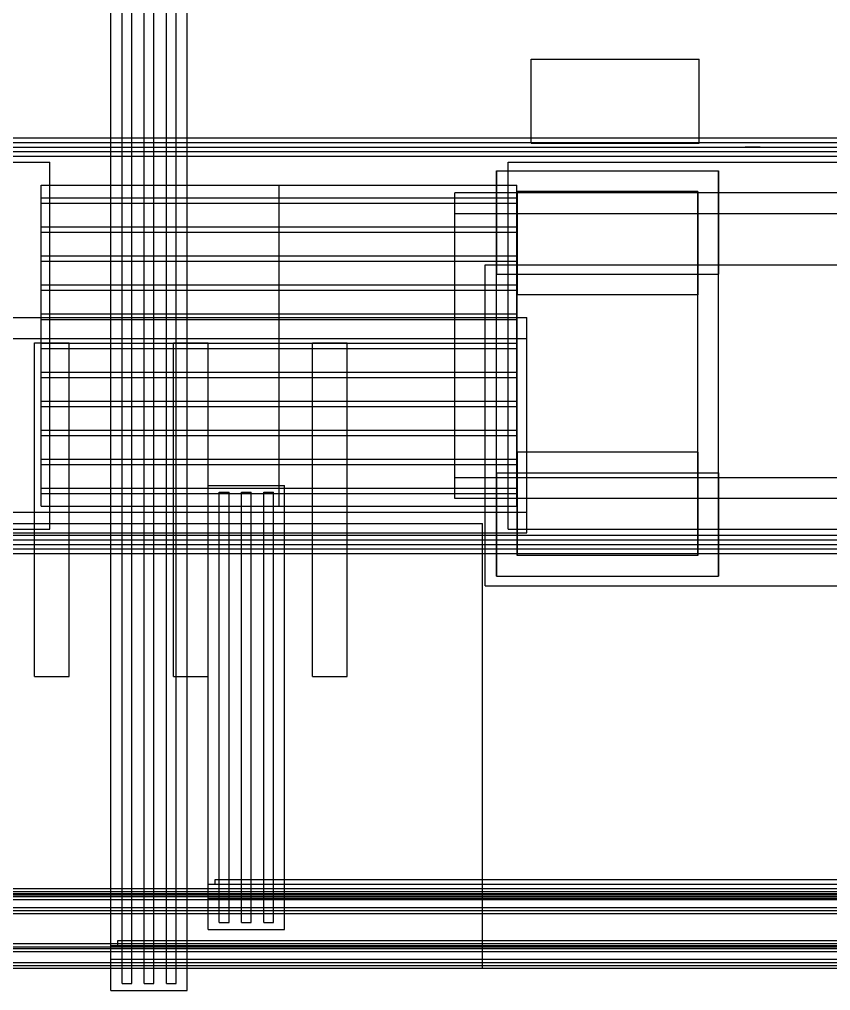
# Model space of a CAD drawing. Header units: millimetres. Extents: x -1355 to 669, y -1138 to 733.
# Drawn here: x -388.3 to -329.9, y 3.4 to 73.3 of the extents above; entities that cross this region are included whole.
import ezdxf

# ---------------------------------------------------------------- set-up
doc = ezdxf.new("R2010")
doc.units = ezdxf.units.MM
doc.layers.add('HIDDEN', color=8, linetype='Continuous')
doc.layers.add('VISIBLE', color=7, linetype='Continuous')

msp = doc.modelspace()

# ---------------------------------------------------------------- linework, layer by layer
at = {"layer": 'HIDDEN'}
for points in [[(-381.75, 3.39), (-381.75, 222.75)], [(-381.75, 3.39), (-381.75, 222.75)], [(-376.25, 3.39), (-376.25, 222.75)], [(-376.25, 3.39), (-376.25, 222.75)], [(-380.95, 3.89), (-380.95, 222.25)], [(-380.95, 3.89), (-380.95, 222.25)], [(-380.25, 3.89), (-380.25, 222.25)], [(-380.25, 3.89), (-380.25, 222.25)], [(-379.35, 3.89), (-379.35, 222.25)], [(-379.35, 3.89), (-379.35, 222.25)], [(-378.65, 3.89), (-378.65, 222.25)], [(-378.65, 3.89), (-378.65, 222.25)], [(-377.75, 3.89), (-377.75, 222.25)], [(-377.75, 3.89), (-377.75, 222.25)], [(-377.05, 3.89), (-377.05, 222.25)], [(-377.05, 3.89), (-377.05, 222.25)], [(-351.5, 70.425), (-339.4, 70.425)], [(-351.5, 70.425), (-339.4, 70.425)], [(-351.5, 64.375), (-351.5, 70.425)], [(-351.5, 64.375), (-351.5, 70.425)], [(-339.4, 64.375), (-339.4, 70.425)], [(-339.4, 64.375), (-339.4, 70.425)], [(-432.9, 64.76), (-306.4, 64.76)], [(-432.9, 64.76), (-306.4, 64.76)], [(-432.9, 64.76), (-306.4, 64.76)], [(-432.9, 64.76), (-306.4, 64.76)], [(-432.9, 64.43), (-306.4, 64.43)], [(-432.9, 64.43), (-306.4, 64.43)], [(-351.5, 64.375), (-339.4, 64.375)], [(-351.5, 64.375), (-339.4, 64.375)], [(-432.9, 64.1), (-306.4, 64.1)], [(-432.9, 64.1), (-306.4, 64.1)], [(-432.9, 64.1), (-306.4, 64.1)], [(-432.9, 64.1), (-306.4, 64.1)], [(-432.9, 63.77), (-306.4, 63.77)], [(-432.9, 63.77), (-306.4, 63.77)], [(-336.1, 64.1), (-336.096, 64.1)], [(-336.096, 64.1), (-336.1, 64.1)], [(-336.096, 64.1), (-336.064, 64.1)], [(-336.064, 64.1), (-336.096, 64.1)], [(-336.064, 64.1), (-336.003, 64.1)], [(-336.003, 64.1), (-336.064, 64.1)], [(-336.003, 64.1), (-335.915, 64.1)], [(-335.915, 64.1), (-336.003, 64.1)], [(-335.915, 64.1), (-335.806, 64.1)], [(-335.806, 64.1), (-335.915, 64.1)], [(-335.806, 64.1), (-335.682, 64.1)], [(-335.682, 64.1), (-335.806, 64.1)], [(-335.682, 64.1), (-335.55, 64.1)], [(-335.55, 64.1), (-335.682, 64.1)], [(-335.418, 64.1), (-335.55, 64.1)], [(-335.55, 64.1), (-335.418, 64.1)], [(-335.294, 64.1), (-335.418, 64.1)], [(-335.418, 64.1), (-335.294, 64.1)], [(-335.185, 64.1), (-335.294, 64.1)], [(-335.294, 64.1), (-335.185, 64.1)], [(-335.097, 64.1), (-335.185, 64.1)], [(-335.185, 64.1), (-335.097, 64.1)], [(-335.036, 64.1), (-335.097, 64.1)], [(-335.097, 64.1), (-335.036, 64.1)], [(-335.004, 64.1), (-335.036, 64.1)], [(-335.036, 64.1), (-335.004, 64.1)], [(-335, 64.1), (-335.004, 64.1)], [(-335.004, 64.1), (-335, 64.1)], [(-432.9, 63.44), (-306.4, 63.44)], [(-432.9, 63.44), (-306.4, 63.44)], [(-432.9, 63.44), (-306.4, 63.44)], [(-432.9, 63.44), (-306.4, 63.44)], [(-432.9, 63), (-386.15, 63)], [(-432.9, 63), (-386.15, 63)], [(-386.15, 36.6), (-386.15, 63)], [(-386.15, 36.6), (-386.15, 63)], [(-353.15, 63), (-306.4, 63)], [(-353.15, 63), (-306.4, 63)], [(-353.15, 36.6), (-353.15, 63)], [(-353.15, 36.6), (-353.15, 63)], [(-354, 62.39), (-338, 62.39)], [(-354, 40.662), (-354, 62.39)], [(-354, 62.39), (-354, 54.944)], [(-338, 40.662), (-338, 62.39)], [(-338, 62.39), (-338, 54.944)], [(-386.762, 61.35), (-369.65, 61.35)], [(-386.762, 38.25), (-386.762, 61.35)], [(-386.762, 61.35), (-369.65, 61.35)], [(-369.65, 61.35), (-352.538, 61.35)], [(-369.65, 38.25), (-369.65, 61.35)], [(-369.65, 61.35), (-352.538, 61.35)], [(-369.65, 38.25), (-369.65, 61.35)], [(-352.538, 38.25), (-352.538, 61.35)], [(-352.5, 60.908), (-352.5, 53.462)], [(-352.5, 42.144), (-352.5, 60.908)], [(-339.5, 60.908), (-352.5, 60.908)], [(-339.5, 60.908), (-339.5, 53.462)], [(-339.5, 42.144), (-339.5, 60.908)], [(-386.762, 60.442), (-369.65, 60.442)], [(-386.762, 60.057), (-386.762, 60.442)], [(-386.762, 60.442), (-369.65, 60.442)], [(-369.65, 60.442), (-352.538, 60.442)], [(-369.65, 60.057), (-369.65, 60.442)], [(-369.65, 60.442), (-352.538, 60.442)], [(-369.65, 60.057), (-369.65, 60.442)], [(-237, 60.8), (-357, 60.8)], [(-357, 38.8), (-357, 60.8)], [(-237, 60.8), (-357, 60.8)], [(-357, 38.8), (-357, 60.8)], [(-352.538, 60.057), (-352.538, 60.442)], [(-386.762, 60.057), (-369.65, 60.057)], [(-386.762, 60.057), (-369.65, 60.057)], [(-369.65, 60.057), (-352.538, 60.057)], [(-369.65, 60.057), (-352.538, 60.057)], [(-237, 59.3), (-357, 59.3)], [(-237, 59.3), (-357, 59.3)], [(-357, 40.3), (-357, 59.3)], [(-357, 40.3), (-357, 59.3)], [(-386.762, 58.352), (-369.65, 58.352)], [(-386.762, 57.967), (-386.762, 58.352)], [(-386.762, 58.352), (-369.65, 58.352)], [(-369.65, 58.352), (-352.538, 58.352)], [(-369.65, 57.967), (-369.65, 58.352)], [(-369.65, 58.352), (-352.538, 58.352)], [(-369.65, 57.967), (-369.65, 58.352)], [(-352.538, 57.967), (-352.538, 58.352)], [(-386.762, 57.967), (-369.65, 57.967)], [(-386.762, 57.967), (-369.65, 57.967)], [(-369.65, 57.967), (-352.538, 57.967)], [(-369.65, 57.967), (-352.538, 57.967)], [(-386.762, 56.262), (-369.65, 56.262)], [(-386.762, 55.877), (-386.762, 56.262)], [(-386.762, 56.262), (-369.65, 56.262)], [(-369.65, 56.262), (-352.538, 56.262)], [(-369.65, 55.877), (-369.65, 56.262)], [(-369.65, 56.262), (-352.538, 56.262)], [(-369.65, 55.877), (-369.65, 56.262)], [(-352.538, 55.877), (-352.538, 56.262)], [(-386.762, 55.877), (-369.65, 55.877)], [(-386.762, 55.877), (-369.65, 55.877)], [(-369.65, 55.877), (-352.538, 55.877)], [(-369.65, 55.877), (-352.538, 55.877)], [(-354.8, 55.63), (-317.4, 55.63)], [(-354.8, 55.63), (-317.4, 55.63)], [(-354.8, 32.53), (-354.8, 55.63)], [(-354.8, 32.53), (-354.8, 55.63)], [(-354, 54.944), (-338, 54.944)], [(-354, 33.216), (-354, 54.944)], [(-338, 33.216), (-338, 54.944)], [(-386.762, 54.172), (-369.65, 54.172)], [(-386.762, 53.787), (-386.762, 54.172)], [(-386.762, 54.172), (-369.65, 54.172)], [(-369.65, 54.172), (-352.538, 54.172)], [(-369.65, 53.787), (-369.65, 54.172)], [(-369.65, 54.172), (-352.538, 54.172)], [(-369.65, 53.787), (-369.65, 54.172)], [(-352.538, 53.787), (-352.538, 54.172)], [(-386.762, 53.787), (-369.65, 53.787)], [(-386.762, 53.787), (-369.65, 53.787)], [(-369.65, 53.787), (-352.538, 53.787)], [(-369.65, 53.787), (-352.538, 53.787)], [(-352.5, 34.698), (-352.5, 53.462)], [(-339.5, 53.462), (-352.5, 53.462)], [(-339.5, 34.698), (-339.5, 53.462)], [(-476, 51.83), (-351.8, 51.83)], [(-476, 51.83), (-351.8, 51.83)], [(-386.762, 52.083), (-369.65, 52.083)], [(-386.762, 51.697), (-386.762, 52.083)], [(-386.762, 52.083), (-369.65, 52.083)], [(-369.65, 52.083), (-352.538, 52.083)], [(-369.65, 51.697), (-369.65, 52.083)], [(-369.65, 52.083), (-352.538, 52.083)], [(-369.65, 51.697), (-369.65, 52.083)], [(-352.538, 51.697), (-352.538, 52.083)], [(-351.8, 36.33), (-351.8, 51.83)], [(-351.8, 36.33), (-351.8, 51.83)], [(-386.762, 51.697), (-369.65, 51.697)], [(-386.762, 51.697), (-369.65, 51.697)], [(-369.65, 51.697), (-352.538, 51.697)], [(-369.65, 51.697), (-352.538, 51.697)], [(-476, 50.33), (-351.8, 50.33)], [(-476, 50.33), (-351.8, 50.33)], [(-351.8, 37.83), (-351.8, 50.33)], [(-351.8, 37.83), (-351.8, 50.33)], [(-387.25, 50), (-384.75, 50)], [(-387.25, 50), (-384.75, 50)], [(-387.25, 26), (-387.25, 50)], [(-387.25, 26), (-387.25, 50)], [(-386.762, 49.992), (-369.65, 49.992)], [(-386.762, 49.607), (-386.762, 49.992)], [(-386.762, 49.992), (-369.65, 49.992)], [(-384.75, 26), (-384.75, 50)], [(-384.75, 26), (-384.75, 50)], [(-377.25, 50), (-374.75, 50)], [(-377.25, 50), (-374.75, 50)], [(-377.25, 26), (-377.25, 50)], [(-377.25, 26), (-377.25, 50)], [(-374.75, 26), (-374.75, 50)], [(-374.75, 26), (-374.75, 50)], [(-369.65, 49.992), (-352.538, 49.992)], [(-369.65, 49.607), (-369.65, 49.992)], [(-369.65, 49.992), (-352.538, 49.992)], [(-369.65, 49.607), (-369.65, 49.992)], [(-367.25, 50), (-364.75, 50)], [(-367.25, 50), (-364.75, 50)], [(-367.25, 26), (-367.25, 50)], [(-367.25, 26), (-367.25, 50)], [(-364.75, 26), (-364.75, 50)], [(-364.75, 26), (-364.75, 50)], [(-352.538, 49.607), (-352.538, 49.992)], [(-386.762, 49.607), (-369.65, 49.607)], [(-386.762, 49.607), (-369.65, 49.607)], [(-369.65, 49.607), (-352.538, 49.607)], [(-369.65, 49.607), (-352.538, 49.607)], [(-386.762, 47.903), (-369.65, 47.903)], [(-386.762, 47.517), (-386.762, 47.903)], [(-386.762, 47.903), (-369.65, 47.903)], [(-369.65, 47.903), (-352.538, 47.903)], [(-369.65, 47.517), (-369.65, 47.903)], [(-369.65, 47.903), (-352.538, 47.903)], [(-369.65, 47.517), (-369.65, 47.903)], [(-352.538, 47.517), (-352.538, 47.903)], [(-386.762, 47.517), (-369.65, 47.517)], [(-386.762, 47.517), (-369.65, 47.517)], [(-369.65, 47.517), (-352.538, 47.517)], [(-369.65, 47.517), (-352.538, 47.517)], [(-386.762, 45.812), (-369.65, 45.812)], [(-386.762, 45.427), (-386.762, 45.812)], [(-386.762, 45.812), (-369.65, 45.812)], [(-369.65, 45.812), (-352.538, 45.812)], [(-369.65, 45.427), (-369.65, 45.812)], [(-369.65, 45.812), (-352.538, 45.812)], [(-369.65, 45.427), (-369.65, 45.812)], [(-352.538, 45.427), (-352.538, 45.812)], [(-386.762, 45.427), (-369.65, 45.427)], [(-386.762, 45.427), (-369.65, 45.427)], [(-369.65, 45.427), (-352.538, 45.427)], [(-369.65, 45.427), (-352.538, 45.427)], [(-386.762, 43.723), (-369.65, 43.723)], [(-386.762, 43.337), (-386.762, 43.723)], [(-386.762, 43.723), (-369.65, 43.723)], [(-386.762, 43.337), (-369.65, 43.337)], [(-386.762, 43.337), (-369.65, 43.337)], [(-369.65, 43.723), (-352.538, 43.723)], [(-369.65, 43.337), (-369.65, 43.723)], [(-369.65, 43.723), (-352.538, 43.723)], [(-369.65, 43.337), (-369.65, 43.723)], [(-369.65, 43.337), (-352.538, 43.337)], [(-369.65, 43.337), (-352.538, 43.337)], [(-352.538, 43.337), (-352.538, 43.723)], [(-352.5, 42.144), (-352.5, 34.698)], [(-339.5, 42.144), (-352.5, 42.144)], [(-339.5, 42.144), (-339.5, 34.698)], [(-386.762, 41.632), (-369.65, 41.632)], [(-386.762, 41.247), (-386.762, 41.632)], [(-386.762, 41.632), (-369.65, 41.632)], [(-386.762, 41.247), (-369.65, 41.247)], [(-386.762, 41.247), (-369.65, 41.247)], [(-369.65, 41.632), (-352.538, 41.632)], [(-369.65, 41.247), (-369.65, 41.632)], [(-369.65, 41.632), (-352.538, 41.632)], [(-369.65, 41.247), (-369.65, 41.632)], [(-369.65, 41.247), (-352.538, 41.247)], [(-369.65, 41.247), (-352.538, 41.247)], [(-352.538, 41.247), (-352.538, 41.632)], [(-354, 40.662), (-338, 40.662)], [(-354, 40.662), (-354, 33.216)], [(-338, 40.662), (-338, 33.216)], [(-237, 40.3), (-357, 40.3)], [(-237, 40.3), (-357, 40.3)], [(-386.762, 39.542), (-369.65, 39.542)], [(-386.762, 39.157), (-386.762, 39.542)], [(-386.762, 39.542), (-369.65, 39.542)], [(-386.762, 39.157), (-369.65, 39.157)], [(-386.762, 39.157), (-369.65, 39.157)], [(-374.75, 39.75), (-369.25, 39.75)], [(-374.75, 39.75), (-369.25, 39.75)], [(-374.75, 7.79), (-374.75, 39.75)], [(-374.75, 7.79), (-374.75, 39.75)], [(-373.95, 39.25), (-373.25, 39.25)], [(-373.95, 39.25), (-373.25, 39.25)], [(-373.95, 8.29), (-373.95, 39.25)], [(-373.95, 8.29), (-373.95, 39.25)], [(-373.25, 8.29), (-373.25, 39.25)], [(-373.25, 8.29), (-373.25, 39.25)], [(-372.35, 39.25), (-371.65, 39.25)], [(-372.35, 39.25), (-371.65, 39.25)], [(-372.35, 8.29), (-372.35, 39.25)], [(-372.35, 8.29), (-372.35, 39.25)], [(-371.65, 8.29), (-371.65, 39.25)], [(-371.65, 8.29), (-371.65, 39.25)], [(-370.75, 39.25), (-370.05, 39.25)], [(-370.75, 39.25), (-370.05, 39.25)], [(-370.75, 8.29), (-370.75, 39.25)], [(-370.75, 8.29), (-370.75, 39.25)], [(-370.05, 8.29), (-370.05, 39.25)], [(-370.05, 8.29), (-370.05, 39.25)], [(-369.65, 39.542), (-352.538, 39.542)], [(-369.65, 39.157), (-369.65, 39.542)], [(-369.65, 39.542), (-352.538, 39.542)], [(-369.65, 39.157), (-369.65, 39.542)], [(-369.65, 39.157), (-352.538, 39.157)], [(-369.65, 39.157), (-352.538, 39.157)], [(-369.25, 7.79), (-369.25, 39.75)], [(-369.25, 7.79), (-369.25, 39.75)], [(-352.538, 39.157), (-352.538, 39.542)], [(-237, 38.8), (-357, 38.8)], [(-237, 38.8), (-357, 38.8)], [(-476, 37.83), (-351.8, 37.83)], [(-476, 37.83), (-351.8, 37.83)], [(-386.762, 38.25), (-369.65, 38.25)], [(-386.762, 38.25), (-369.65, 38.25)], [(-369.65, 38.25), (-352.538, 38.25)], [(-369.65, 38.25), (-352.538, 38.25)], [(-445, 37), (-355, 37)], [(-445, 37), (-355, 37)], [(-432.9, 36.6), (-386.15, 36.6)], [(-432.9, 36.6), (-386.15, 36.6)], [(-355, 5), (-355, 37)], [(-355, 5), (-355, 37)], [(-353.15, 36.6), (-306.4, 36.6)], [(-353.15, 36.6), (-306.4, 36.6)], [(-476, 36.33), (-351.8, 36.33)], [(-476, 36.33), (-351.8, 36.33)], [(-432.9, 36.16), (-306.4, 36.16)], [(-432.9, 36.16), (-306.4, 36.16)], [(-432.9, 36.16), (-306.4, 36.16)], [(-432.9, 36.16), (-306.4, 36.16)], [(-432.9, 35.83), (-306.4, 35.83)], [(-432.9, 35.83), (-306.4, 35.83)], [(-432.9, 35.5), (-306.4, 35.5)], [(-432.9, 35.5), (-306.4, 35.5)], [(-432.9, 35.5), (-306.4, 35.5)], [(-432.9, 35.5), (-306.4, 35.5)], [(-432.9, 35.17), (-306.4, 35.17)], [(-432.9, 35.17), (-306.4, 35.17)], [(-432.9, 34.84), (-306.4, 34.84)], [(-432.9, 34.84), (-306.4, 34.84)], [(-432.9, 34.84), (-306.4, 34.84)], [(-432.9, 34.84), (-306.4, 34.84)], [(-339.5, 34.698), (-352.5, 34.698)], [(-354, 33.216), (-338, 33.216)], [(-354.8, 32.53), (-317.4, 32.53)], [(-354.8, 32.53), (-317.4, 32.53)], [(-387.25, 26), (-384.75, 26)], [(-387.25, 26), (-384.75, 26)], [(-377.25, 26), (-374.75, 26)], [(-377.25, 26), (-374.75, 26)], [(-367.25, 26), (-364.75, 26)], [(-367.25, 26), (-364.75, 26)], [(-374.25, 11.39), (-117.15, 11.39)], [(-374.25, 11.39), (-117.15, 11.39)], [(-374.25, 11.04), (-374.25, 11.39)], [(-374.25, 11.04), (-374.25, 11.39)], [(-374.25, 11.39), (-117.15, 11.39)], [(-374.25, 11.39), (-117.15, 11.39)], [(-374.25, 11.04), (-374.25, 11.39)], [(-374.25, 11.04), (-374.25, 11.39)], [(-374.25, 11.39), (-117.15, 11.39)], [(-374.25, 11.39), (-117.15, 11.39)], [(-374.25, 11.04), (-374.25, 11.39)], [(-374.25, 11.04), (-374.25, 11.39)], [(-373.95, 11.39), (-373.25, 11.39)], [(-373.95, 11.39), (-373.25, 11.39)], [(-373.95, 11.04), (-373.95, 11.39)], [(-373.95, 11.04), (-373.95, 11.39)], [(-373.25, 11.04), (-373.25, 11.39)], [(-373.25, 11.04), (-373.25, 11.39)], [(-372.35, 11.39), (-371.65, 11.39)], [(-372.35, 11.39), (-371.65, 11.39)], [(-372.35, 11.04), (-372.35, 11.39)], [(-372.35, 11.04), (-372.35, 11.39)], [(-371.65, 11.04), (-371.65, 11.39)], [(-371.65, 11.04), (-371.65, 11.39)], [(-370.75, 11.39), (-370.05, 11.39)], [(-370.75, 11.39), (-370.05, 11.39)], [(-370.75, 11.04), (-370.75, 11.39)], [(-370.75, 11.04), (-370.75, 11.39)], [(-370.05, 11.04), (-370.05, 11.39)], [(-370.05, 11.04), (-370.05, 11.39)], [(-438.25, 10.51), (-148.35, 10.51)], [(-438.25, 10.51), (-148.35, 10.51)], [(-438.25, 10.51), (-148.35, 10.51)], [(-438.25, 10.51), (-148.35, 10.51)], [(-438.25, 10.51), (-148.35, 10.51)], [(-438.25, 10.51), (-148.35, 10.51)], [(-407.95, 10.73), (-140.55, 10.73)], [(-407.95, 10.73), (-140.55, 10.73)], [(-407.95, 10.73), (-140.55, 10.73)], [(-407.95, 10.73), (-140.55, 10.73)], [(-407.95, 10.73), (-140.55, 10.73)], [(-407.95, 10.73), (-140.55, 10.73)], [(-374.75, 11.04), (-116.65, 11.04)], [(-374.75, 11.04), (-116.65, 11.04)], [(-374.75, 10.04), (-374.75, 11.04)], [(-374.75, 10.04), (-374.75, 11.04)], [(-374.75, 11.04), (-369.25, 11.04)], [(-374.75, 11.04), (-369.25, 11.04)], [(-374.75, 10.04), (-374.75, 11.04)], [(-374.75, 10.04), (-374.75, 11.04)], [(-374.25, 11.04), (-117.15, 11.04)], [(-374.25, 11.04), (-117.15, 11.04)], [(-374.25, 11.04), (-117.15, 11.04)], [(-374.25, 11.04), (-117.15, 11.04)], [(-374.25, 11.04), (-117.15, 11.04)], [(-374.25, 11.04), (-117.15, 11.04)], [(-373.95, 11.04), (-373.25, 11.04)], [(-373.95, 11.04), (-373.25, 11.04)], [(-372.35, 11.04), (-371.65, 11.04)], [(-372.35, 11.04), (-371.65, 11.04)], [(-370.75, 11.04), (-370.05, 11.04)], [(-370.75, 11.04), (-370.05, 11.04)], [(-369.25, 10.04), (-369.25, 11.04)], [(-369.25, 10.04), (-369.25, 11.04)], [(-438.75, 10.16), (-147.85, 10.16)], [(-438.75, 10.16), (-147.85, 10.16)], [(-438.25, 10.16), (-148.35, 10.16)], [(-438.25, 10.16), (-148.35, 10.16)], [(-438.25, 10.16), (-148.35, 10.16)], [(-438.25, 10.16), (-148.35, 10.16)], [(-438.25, 10.16), (-148.35, 10.16)], [(-438.25, 10.16), (-148.35, 10.16)], [(-424.43, 9.94), (-155.65, 9.94)], [(-424.43, 9.94), (-155.65, 9.94)], [(-423.93, 10.29), (-156.15, 10.29)], [(-423.93, 10.29), (-156.15, 10.29)], [(-423.93, 10.29), (-156.15, 10.29)], [(-423.93, 10.29), (-156.15, 10.29)], [(-423.93, 10.29), (-156.15, 10.29)], [(-423.93, 10.29), (-156.15, 10.29)], [(-423.93, 9.94), (-156.15, 9.94)], [(-423.93, 9.94), (-156.15, 9.94)], [(-423.93, 9.94), (-156.15, 9.94)], [(-423.93, 9.94), (-156.15, 9.94)], [(-423.93, 9.94), (-156.15, 9.94)], [(-423.93, 9.94), (-156.15, 9.94)], [(-408.45, 10.38), (-140.05, 10.38)], [(-408.45, 10.38), (-140.05, 10.38)], [(-407.95, 10.38), (-140.55, 10.38)], [(-407.95, 10.38), (-140.55, 10.38)], [(-407.95, 10.38), (-140.55, 10.38)], [(-407.95, 10.38), (-140.55, 10.38)], [(-407.95, 10.38), (-140.55, 10.38)], [(-407.95, 10.38), (-140.55, 10.38)], [(-374.75, 10.04), (-116.65, 10.04)], [(-374.75, 10.04), (-116.65, 10.04)], [(-374.75, 10.04), (-369.25, 10.04)], [(-374.75, 10.04), (-369.25, 10.04)], [(-438.75, 9.16), (-147.85, 9.16)], [(-438.75, 9.16), (-147.85, 9.16)], [(-408.45, 9.38), (-140.05, 9.38)], [(-408.45, 9.38), (-140.05, 9.38)], [(-424.43, 8.94), (-155.65, 8.94)], [(-424.43, 8.94), (-155.65, 8.94)], [(-374.75, 7.79), (-369.25, 7.79)], [(-374.75, 7.79), (-369.25, 7.79)], [(-373.95, 8.29), (-373.25, 8.29)], [(-373.95, 8.29), (-373.25, 8.29)], [(-372.35, 8.29), (-371.65, 8.29)], [(-372.35, 8.29), (-371.65, 8.29)], [(-370.75, 8.29), (-370.05, 8.29)], [(-370.75, 8.29), (-370.05, 8.29)], [(-381.25, 6.99), (-273.15, 6.99)], [(-381.25, 6.99), (-273.15, 6.99)], [(-381.25, 6.64), (-381.25, 6.99)], [(-381.25, 6.64), (-381.25, 6.99)], [(-381.25, 6.99), (-273.15, 6.99)], [(-381.25, 6.99), (-273.15, 6.99)], [(-381.25, 6.64), (-381.25, 6.99)], [(-381.25, 6.64), (-381.25, 6.99)], [(-381.25, 6.99), (-273.15, 6.99)], [(-381.25, 6.99), (-273.15, 6.99)], [(-381.25, 6.64), (-381.25, 6.99)], [(-381.25, 6.64), (-381.25, 6.99)], [(-380.95, 6.99), (-380.25, 6.99)], [(-380.95, 6.99), (-380.25, 6.99)], [(-380.95, 6.64), (-380.95, 6.99)], [(-380.95, 6.64), (-380.95, 6.99)], [(-380.25, 6.64), (-380.25, 6.99)], [(-380.25, 6.64), (-380.25, 6.99)], [(-379.35, 6.99), (-378.65, 6.99)], [(-379.35, 6.99), (-378.65, 6.99)], [(-379.35, 6.64), (-379.35, 6.99)], [(-379.35, 6.64), (-379.35, 6.99)], [(-378.65, 6.64), (-378.65, 6.99)], [(-378.65, 6.64), (-378.65, 6.99)], [(-377.75, 6.99), (-377.05, 6.99)], [(-377.75, 6.99), (-377.05, 6.99)], [(-377.75, 6.64), (-377.75, 6.99)], [(-377.75, 6.64), (-377.75, 6.99)], [(-377.05, 6.64), (-377.05, 6.99)], [(-377.05, 6.64), (-377.05, 6.99)], [(-483.75, 6.42), (-280.45, 6.42)], [(-483.75, 6.42), (-280.45, 6.42)], [(-483.25, 6.77), (-280.95, 6.77)], [(-483.25, 6.77), (-280.95, 6.77)], [(-483.25, 6.77), (-280.95, 6.77)], [(-483.25, 6.77), (-280.95, 6.77)], [(-483.25, 6.77), (-280.95, 6.77)], [(-483.25, 6.77), (-280.95, 6.77)], [(-483.25, 6.55), (-288.75, 6.55)], [(-483.25, 6.55), (-288.75, 6.55)], [(-483.25, 6.55), (-288.75, 6.55)], [(-483.25, 6.55), (-288.75, 6.55)], [(-483.25, 6.55), (-288.75, 6.55)], [(-483.25, 6.55), (-288.75, 6.55)], [(-483.25, 6.42), (-280.95, 6.42)], [(-483.25, 6.42), (-280.95, 6.42)], [(-483.25, 6.42), (-280.95, 6.42)], [(-483.25, 6.42), (-280.95, 6.42)], [(-483.25, 6.42), (-280.95, 6.42)], [(-483.25, 6.42), (-280.95, 6.42)], [(-381.75, 6.64), (-272.65, 6.64)], [(-381.75, 6.64), (-272.65, 6.64)], [(-381.75, 5.64), (-381.75, 6.64)], [(-381.75, 5.64), (-381.75, 6.64)], [(-381.75, 6.64), (-376.25, 6.64)], [(-381.75, 6.64), (-376.25, 6.64)], [(-381.75, 5.64), (-381.75, 6.64)], [(-381.75, 5.64), (-381.75, 6.64)], [(-381.25, 6.64), (-273.15, 6.64)], [(-381.25, 6.64), (-273.15, 6.64)], [(-381.25, 6.64), (-273.15, 6.64)], [(-381.25, 6.64), (-273.15, 6.64)], [(-381.25, 6.64), (-273.15, 6.64)], [(-381.25, 6.64), (-273.15, 6.64)], [(-380.95, 6.64), (-380.25, 6.64)], [(-380.95, 6.64), (-380.25, 6.64)], [(-379.35, 6.64), (-378.65, 6.64)], [(-379.35, 6.64), (-378.65, 6.64)], [(-377.75, 6.64), (-377.05, 6.64)], [(-377.75, 6.64), (-377.05, 6.64)], [(-376.25, 5.64), (-376.25, 6.64)], [(-376.25, 5.64), (-376.25, 6.64)], [(-483.75, 6.2), (-288.25, 6.2)], [(-483.75, 6.2), (-288.25, 6.2)], [(-483.25, 6.2), (-288.75, 6.2)], [(-483.25, 6.2), (-288.75, 6.2)], [(-483.25, 6.2), (-288.75, 6.2)], [(-483.25, 6.2), (-288.75, 6.2)], [(-483.25, 6.2), (-288.75, 6.2)], [(-483.25, 6.2), (-288.75, 6.2)], [(-381.75, 5.64), (-272.65, 5.64)], [(-381.75, 5.64), (-272.65, 5.64)], [(-381.75, 5.64), (-376.25, 5.64)], [(-381.75, 5.64), (-376.25, 5.64)], [(-500, 5), (500, 5)], [(-500, 5), (500, 5)], [(-500, 5), (500, 5)], [(-500, 5), (500, 5)], [(-483.75, 5.42), (-280.45, 5.42)], [(-483.75, 5.42), (-280.45, 5.42)], [(-483.75, 5.2), (-288.25, 5.2)], [(-483.75, 5.2), (-288.25, 5.2)], [(-445, 5), (-355, 5)], [(-445, 5), (-355, 5)], [(-380.95, 3.89), (-380.25, 3.89)], [(-380.95, 3.89), (-380.25, 3.89)], [(-379.35, 3.89), (-378.65, 3.89)], [(-379.35, 3.89), (-378.65, 3.89)], [(-377.75, 3.89), (-377.05, 3.89)], [(-377.75, 3.89), (-377.05, 3.89)], [(-381.75, 3.39), (-376.25, 3.39)], [(-381.75, 3.39), (-376.25, 3.39)]]:
    msp.add_lwpolyline(points, dxfattribs=at)
at = {"layer": 'VISIBLE'}
msp.add_lwpolyline([(-500, 5), (500, 5)], dxfattribs=at)
msp.add_lwpolyline([(-500, 5), (500, 5)], dxfattribs=at)

doc.saveas('drawing.dxf')
